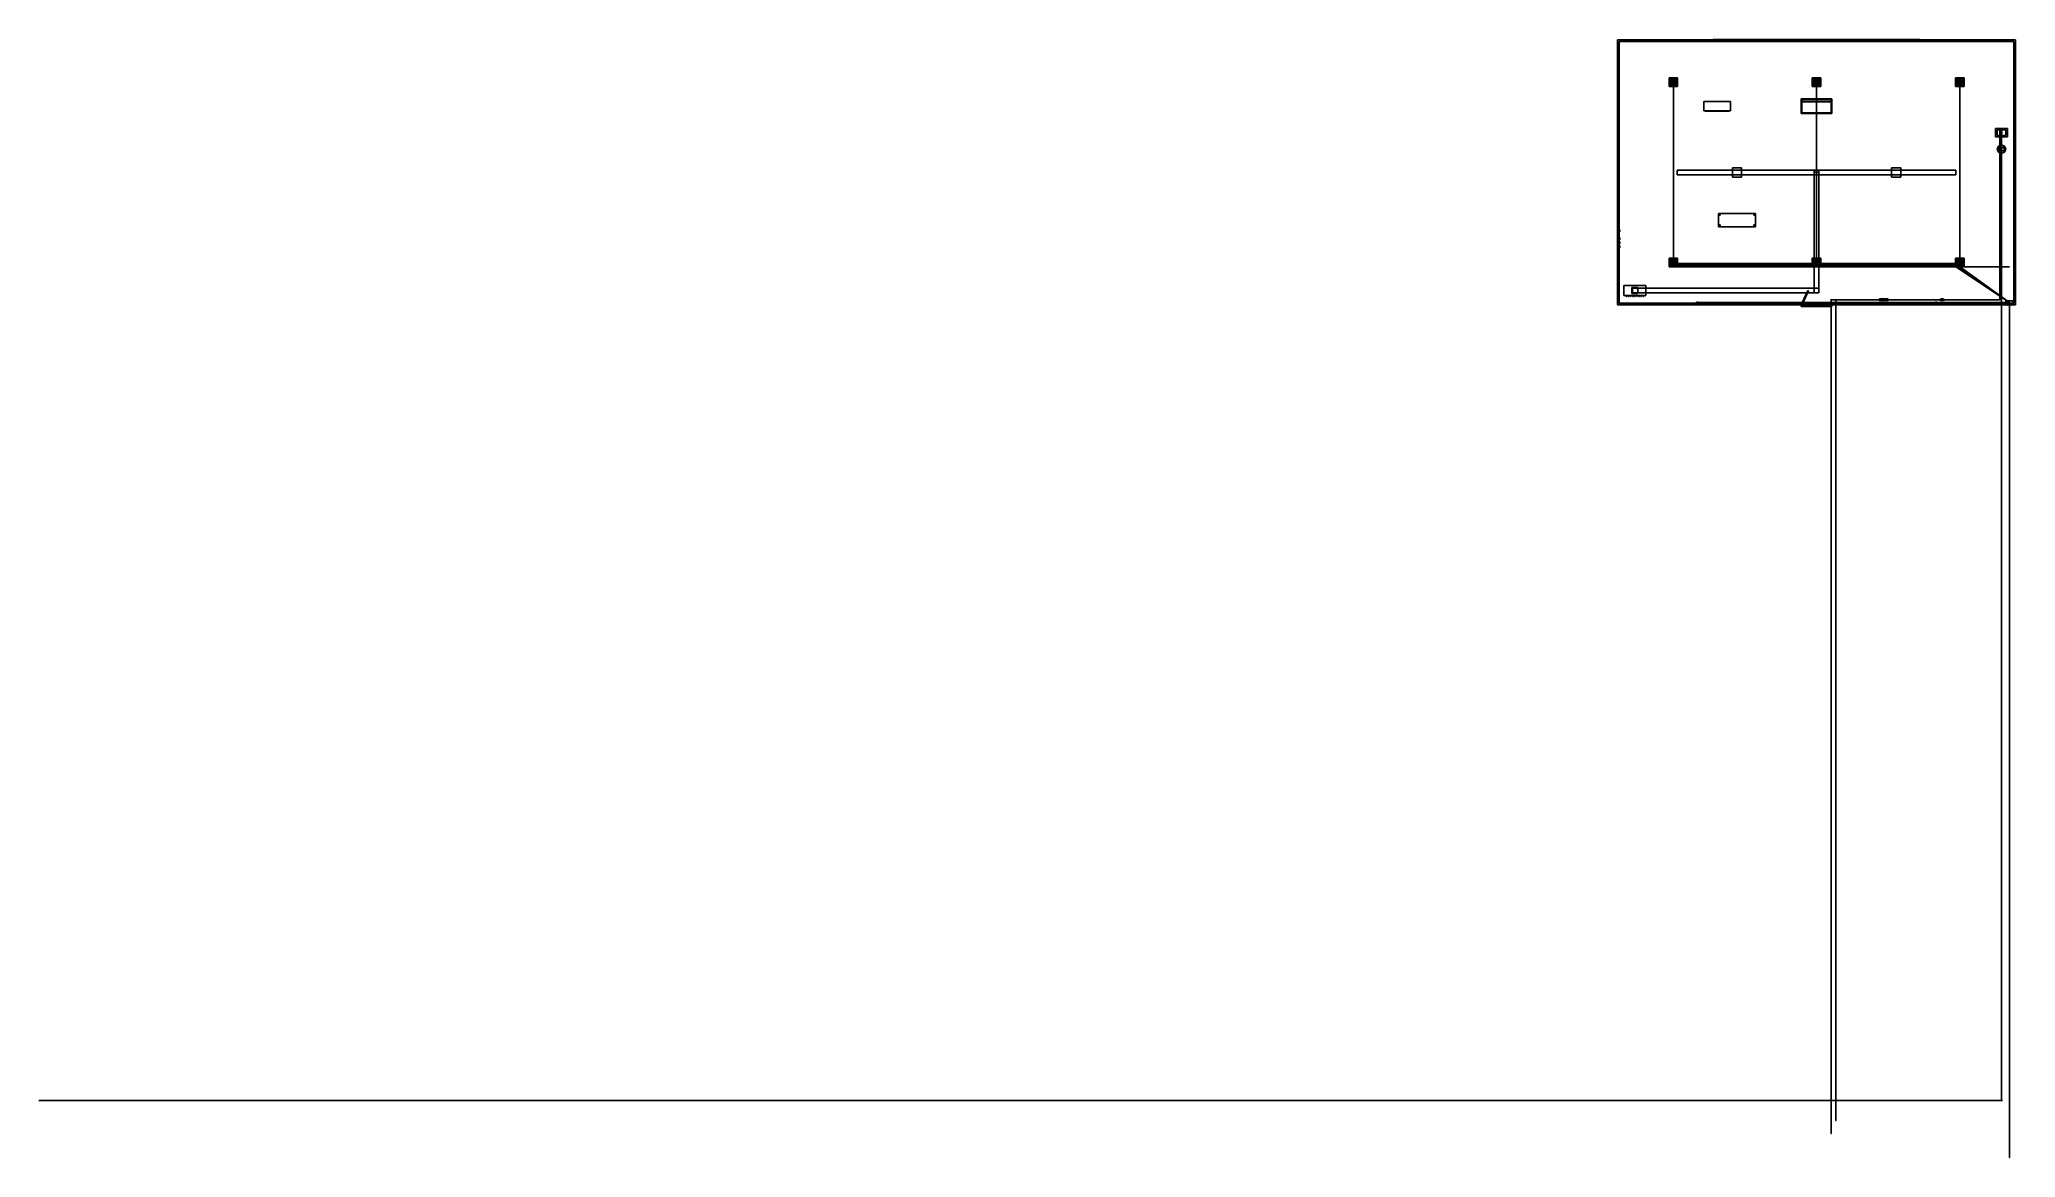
# Model space of a CAD drawing. Header units: millimetres. Extents: x 305000 to 454000, y -62300 to 22022.
import ezdxf

# ---------------------------------------------------------------- set-up
doc = ezdxf.new("R2010")
doc.units = ezdxf.units.MM

msp = doc.modelspace()

# ---------------------------------------------------------------- linework, layer by layer
at = {"layer": 'electrical'}
for p, q in [((428207.79, 18800), (428192.21, 18800)), ((428192.21, 18800), (428200, 18800)), ((428200, 18800), (428207.79, 18800)), ((428200, 4880), (428200, 18800)), ((439007.79, 18800), (438992.21, 18800)), ((438992.21, 18800), (439000, 18800)), ((439000, 18800), (439007.79, 18800)), ((439000, 4880), (439000, 18800)), ((449807.79, 18800), (449792.21, 18800)), ((449792.21, 18800), (449800, 18800)), ((449800, 18800), (449807.79, 18800)), ((449800, 4880), (449800, 18800)), ((428207.79, 4880), (428192.21, 4880)), ((428192.21, 4880), (428200, 4880)), ((428200, 4872.21), (428200, 4887.79)), ((428200, 4887.79), (428200, 4880)), ((428200, 4880), (428200, 4872.21)), ((453550, 4880), (428200, 4880)), ((428200, 4880), (428207.79, 4880)), ((428500, 5108.74), (428500, 5131.26)), ((428500, 5131.26), (428500, 5120)), ((428500, 5120), (428500, 5108.74)), ((449500, 5120), (428500, 5120)), ((428500, 4988.74), (428500, 5011.26)), ((428500, 5011.26), (428500, 5000)), ((428500, 5000), (428500, 4988.74)), ((449500, 5000), (428500, 5000)), ((428500, 4868.74), (428500, 4891.26)), ((428500, 4891.26), (428500, 4880)), ((428500, 4880), (428500, 4868.74)), ((449500, 4880), (428500, 4880)), ((439007.79, 4880), (438992.21, 4880)), ((438992.21, 4880), (439000, 4880)), ((439000, 4880), (439007.79, 4880)), ((449492.4, 5109.45), (449503.8, 5125.27)), ((449503.8, 5125.27), (449492.4, 5109.45)), ((453542.4, 2189.45), (449492.4, 5109.45)), ((449492.61, 4989.31), (449503.7, 5005.35)), ((449503.7, 5005.35), (449492.61, 4989.31)), ((453542.61, 2189.31), (449492.61, 4989.31)), ((449492.83, 4869.16), (449503.59, 4885.42)), ((449503.59, 4885.42), (449492.83, 4869.16)), ((453542.83, 2189.16), (449492.83, 4869.16)), ((449500, 5108.74), (449500, 5131.26)), ((449500, 5131.26), (449500, 5120)), ((449500, 5120), (449500, 5108.74)), ((449500, 5120), (449514.04, 5120)), ((449514.04, 5120), (449500, 5120)), ((449500, 4988.74), (449500, 5011.26)), ((449500, 5011.26), (449500, 5000)), ((449500, 5000), (449500, 4988.74)), ((449500, 5000), (449514.04, 5000)), ((449514.04, 5000), (449500, 5000)), ((449500, 4868.74), (449500, 4891.26)), ((449500, 4891.26), (449500, 4880)), ((449500, 4880), (449500, 4868.74)), ((449500, 4880), (449514.04, 4880)), ((449514.04, 4880), (449500, 4880)), ((449503.59, 4885.42), (449503.59, 4885.42)), ((449503.7, 5005.35), (449503.7, 5005.35)), ((449503.8, 5125.27), (449503.8, 5125.27)), ((449807.79, 4880), (449792.21, 4880)), ((449792.21, 4880), (449800, 4880)), ((449800, 4880), (449807.79, 4880)), ((453550, 4872.21), (453550, 4887.79)), ((453550, 4887.79), (453550, 4880)), ((453550, 4880), (453550, 4872.21)), ((429935, 2150), (429935, 2210)), ((429935, 2210), (430065, 2210)), ((429935, 2150), (430065, 2150)), ((430009, 2180), (429995.5, 2187.79)), ((429995.5, 2187.79), (429995.5, 2172.21)), ((429995.5, 2172.21), (430009, 2180)), ((430000, 2172.21), (430000, 2187.79)), ((430000, 2187.79), (430000, 2180)), ((430000, 2180), (453550, 2180)), ((430000, 2180), (430000, 2172.21)), ((430000, 2180), (430009.72, 2180)), ((430009.72, 2180), (430000, 2180)), ((430065, 2150), (430065, 2210)), ((447935, 2150), (447935, 2210)), ((447935, 2210), (448065, 2210)), ((447935, 2150), (448065, 2150)), ((448009, 2180), (447995.5, 2187.79)), ((447995.5, 2187.79), (447995.5, 2172.21)), ((447995.5, 2172.21), (448009, 2180)), ((448000, 2172.21), (448000, 2187.79)), ((448000, 2187.79), (448000, 2180)), ((448000, 2180), (453550, 2180)), ((448000, 2180), (448000, 2172.21)), ((448000, 2180), (448009.72, 2180)), ((448009.72, 2180), (448000, 2180)), ((448065, 2150), (448065, 2210)), ((453275, 2075), (453275, 2325)), ((453275, 2325), (453825, 2325)), ((453275, 2075), (453825, 2075)), ((453315, 2047.5), (453315, 2082.5)), ((453315, 2082.5), (453785, 2082.5)), ((453315, 2047.5), (453785, 2047.5)), ((453362.5, 2010), (453362.5, 2050)), ((453362.5, 2050), (453462.5, 2050)), ((453362.5, 2010), (453462.5, 2010)), ((453435.88, 2020), (453389.12, 2020)), ((453389.12, 2020), (453412.5, 2020)), ((453435.88, 1995), (453389.12, 1995)), ((453389.12, 1995), (453412.5, 1995)), ((453412.5, 2020), (453412.5, 1995)), ((453412.5, 2020), (453435.88, 2020)), ((453412.5, 1995), (453435.88, 1995)), ((453462.5, 2010), (453462.5, 2050)), ((453500, 2010), (453500, 2050)), ((453500, 2050), (453600, 2050)), ((453500, 2010), (453600, 2010)), ((453573.38, 2020), (453526.62, 2020)), ((453526.62, 2020), (453550, 2020)), ((453573.38, 1995), (453526.62, 1995)), ((453526.62, 1995), (453550, 1995)), ((453532, 2200), (453559, 2215.59)), ((453559, 2184.41), (453532, 2200)), ((453565.59, 2200), (453534.41, 2200)), ((453534.41, 2200), (453550, 2200)), ((453542.4, 2189.45), (453553.8, 2205.27)), ((453553.8, 2205.27), (453542.4, 2189.45)), ((453542.61, 2189.31), (453553.7, 2205.35)), ((453553.7, 2205.35), (453542.61, 2189.31)), ((453542.83, 2189.16), (453553.59, 2205.42)), ((453553.59, 2205.42), (453542.83, 2189.16)), ((453563, 2200), (453543.5, 2211.26)), ((453543.5, 2211.26), (453543.5, 2188.74)), ((453563, 2200), (453543.5, 2211.26)), ((453543.5, 2211.26), (453543.5, 2188.74)), ((453563, 2200), (453543.5, 2211.26)), ((453543.5, 2211.26), (453543.5, 2188.74)), ((453543.5, 2188.74), (453563, 2200)), ((453543.5, 2188.74), (453563, 2200)), ((453543.5, 2188.74), (453563, 2200)), ((453550, 2200), (453565.59, 2200)), ((453550, -62300), (453550, 2200)), ((453550, 2200), (453569.44, 2200)), ((453569.44, 2200), (453550, 2200)), ((453550, 2200), (453564.04, 2200)), ((453564.04, 2200), (453550, 2200)), ((453550, 2200), (453564.04, 2200)), ((453564.04, 2200), (453550, 2200)), ((453550, 2200), (453564.04, 2200)), ((453564.04, 2200), (453550, 2200)), ((453550, 2172.21), (453550, 2187.79)), ((453550, 2187.79), (453550, 2180)), ((453550, 2172.21), (453550, 2187.79)), ((453550, 2187.79), (453550, 2180)), ((453550, 2180), (453550, 2172.21)), ((453550, 2180), (453550, 2172.21)), ((453550, 2020), (453550, 1995)), ((453550, 2020), (453573.38, 2020)), ((453550, 1995), (453573.38, 1995)), ((453553.59, 2205.42), (453553.59, 2205.42)), ((453553.7, 2205.35), (453553.7, 2205.35)), ((453553.8, 2205.27), (453553.8, 2205.27)), ((453559, 2215.59), (453559, 2184.41)), ((453600, 2010), (453600, 2050)), ((453637.5, 2010), (453637.5, 2050)), ((453637.5, 2050), (453737.5, 2050)), ((453637.5, 2010), (453737.5, 2010)), ((453710.88, 2020), (453664.12, 2020)), ((453664.12, 2020), (453687.5, 2020)), ((453710.88, 1995), (453664.12, 1995)), ((453664.12, 1995), (453687.5, 1995)), ((453687.5, 2020), (453687.5, 1995)), ((453687.5, 2020), (453710.88, 2020)), ((453687.5, 1995), (453710.88, 1995)), ((453737.5, 2010), (453737.5, 2050)), ((453785, 2047.5), (453785, 2082.5)), ((453825, 2075), (453825, 2325)), ((453565.59, -62300), (453534.41, -62300)), ((453534.41, -62300), (453550, -62300)), ((453550, -62300), (453565.59, -62300))]:
    msp.add_line(p, q, dxfattribs=at)
at = {"layer": 'hvac'}
for p, q in [((428500, 11825), (428500, 12175)), ((428500, 12175), (449500, 12175)), ((432650, 11650), (432650, 12350)), ((432650, 12350), (433350, 12350)), ((433350, 11650), (433350, 12350)), ((438825, 2925), (438825, 12175)), ((438825, 12175), (439175, 12175)), ((439175, 2925), (439175, 12175)), ((444650, 11650), (444650, 12350)), ((444650, 12350), (445350, 12350)), ((445350, 11650), (445350, 12350)), ((449500, 11825), (449500, 12175)), ((428500, 11825), (449500, 11825)), ((432650, 11650), (433350, 11650)), ((444650, 11650), (445350, 11650)), ((424475, 2725), (424475, 3475)), ((424475, 3475), (426125, 3475)), ((425075, 2875), (425075, 3325)), ((425075, 3325), (425525, 3325)), ((425125, 2925), (425125, 3275)), ((425125, 3275), (439175, 3275)), ((425525, 2875), (425525, 3325)), ((426125, 2725), (426125, 3475)), ((439175, 2925), (439175, 3275)), ((424475, 2725), (426125, 2725)), ((424575, 2680), (424575, 2720)), ((424575, 2720), (426025, 2720)), ((424575, 2680), (426025, 2680)), ((424640, 2640), (424640, 2700)), ((424640, 2700), (424680, 2700)), ((424640, 2640), (424680, 2640)), ((424680, 2640), (424680, 2700)), ((424800, 2640), (424800, 2700)), ((424800, 2700), (424840, 2700)), ((424800, 2640), (424840, 2640)), ((424840, 2640), (424840, 2700)), ((424960, 2640), (424960, 2700)), ((424960, 2700), (425000, 2700)), ((424960, 2640), (425000, 2640)), ((425000, 2640), (425000, 2700)), ((425075, 2875), (425525, 2875)), ((425120, 2640), (425120, 2700)), ((425120, 2700), (425160, 2700)), ((425120, 2640), (425160, 2640)), ((425125, 2925), (439175, 2925)), ((425160, 2640), (425160, 2700)), ((425280, 2640), (425280, 2700)), ((425280, 2700), (425320, 2700)), ((425280, 2640), (425320, 2640)), ((425320, 2640), (425320, 2700)), ((425440, 2640), (425440, 2700)), ((425440, 2700), (425480, 2700)), ((425440, 2640), (425480, 2640)), ((425480, 2640), (425480, 2700)), ((425600, 2640), (425600, 2700)), ((425600, 2700), (425640, 2700)), ((425600, 2640), (425640, 2640)), ((425640, 2640), (425640, 2700)), ((425760, 2640), (425760, 2700)), ((425760, 2700), (425800, 2700)), ((425760, 2640), (425800, 2640)), ((425800, 2640), (425800, 2700)), ((425920, 2640), (425920, 2700)), ((425920, 2700), (425960, 2700)), ((425920, 2640), (425960, 2640)), ((425960, 2640), (425960, 2700)), ((426025, 2680), (426025, 2720)), ((438825, 2925), (439175, 2925))]:
    msp.add_line(p, q, dxfattribs=at)
at = {"layer": 'interiors'}
for p, q in [((424000, 2000), (424000, 22000)), ((424000, 22000), (454000, 22000)), ((453880, 21880), (424120, 21880)), ((424120, 2120), (424120, 21880)), ((424125, 2125), (424125, 21875)), ((424125, 21875), (453875, 21875)), ((431200, 21977.5), (431200, 22022.5)), ((431200, 22022.5), (446800, 22022.5)), ((431200, 22000), (446800, 22000)), ((431200, 21880), (431200, 22000)), ((431200, 21977.5), (446800, 21977.5)), ((431200, 21880), (446800, 21880)), ((446800, 21977.5), (446800, 22022.5)), ((446800, 21880), (446800, 22000)), ((453875, 2125), (453875, 21875)), ((453880, 2120), (453880, 21880)), ((454000, 2000), (454000, 22000)), ((430500, 16650), (430500, 17350)), ((430500, 17350), (432500, 17350)), ((430500, 16650), (432500, 16650)), ((430600, 16627.5), (430600, 16652.5)), ((430600, 16652.5), (432400, 16652.5)), ((430600, 16627.5), (432400, 16627.5)), ((432400, 16627.5), (432400, 16652.5)), ((432500, 16650), (432500, 17350)), ((437850, 16450), (437850, 17550)), ((437850, 17550), (440150, 17550)), ((437850, 16450), (440150, 16450)), ((437900, 16500), (437900, 17500)), ((437900, 17500), (440100, 17500)), ((437900, 17325), (437900, 17475)), ((437900, 17475), (440100, 17475)), ((437900, 17325), (440100, 17325)), ((437900, 16500), (440100, 16500)), ((440100, 16500), (440100, 17500)), ((440100, 17325), (440100, 17475)), ((440150, 16450), (440150, 17550)), ((431600, 7900), (431600, 8900)), ((431600, 8900), (434400, 8900)), ((431600, 7900), (434400, 7900)), ((431665, 8765), (431665, 8835)), ((431665, 8835), (431735, 8835)), ((431665, 8765), (431735, 8765)), ((431665, 7965), (431665, 8035)), ((431665, 8035), (431735, 8035)), ((431665, 7965), (431735, 7965)), ((431735, 8765), (431735, 8835)), ((431735, 7965), (431735, 8035)), ((434265, 8765), (434265, 8835)), ((434265, 8835), (434335, 8835)), ((434265, 8765), (434335, 8765)), ((434265, 7965), (434265, 8035)), ((434265, 8035), (434335, 8035)), ((434265, 7965), (434335, 7965)), ((434335, 8765), (434335, 8835)), ((434335, 7965), (434335, 8035)), ((434400, 7900), (434400, 8900)), ((437889.61, 2109.51), (438346.04, 3088.32)), ((437930.39, 2090.49), (438386.82, 3069.3)), ((438386.82, 3069.3), (438346.04, 3088.32)), ((424000, 2000), (437800, 2000)), ((424000, 2000), (454000, 2000)), ((453880, 2120), (424120, 2120)), ((437800, 2120), (424120, 2120)), ((424125, 2125), (453875, 2125)), ((437800, 2000), (437800, 2120)), ((437800, 2120), (440200, 2120)), ((437800, 2000), (440200, 2000)), ((437845, 1880), (437845, 2120)), ((437845, 2120), (437915, 2120)), ((437845, 1880), (437915, 1880)), ((437850, 1880), (437850, 2120)), ((437850, 2120), (440150, 2120)), ((437850, 1880), (440150, 1880)), ((437930.39, 2090.49), (437889.61, 2109.51)), ((437915, 1880), (437915, 2120)), ((440085, 1880), (440085, 2120)), ((440085, 2120), (440155, 2120)), ((440085, 1880), (440155, 1880)), ((440150, 1880), (440150, 2120)), ((440155, 1880), (440155, 2120)), ((440200, 2000), (440200, 2120)), ((453880, 2120), (440200, 2120)), ((440200, 2000), (454000, 2000))]:
    msp.add_line(p, q, dxfattribs=at)
at = {"layer": 'lighting'}
for p, q in [((427880, 18480), (427880, 19120)), ((427880, 19120), (428520, 19120)), ((427880, 18480), (428520, 18480)), ((427920, 18520), (427920, 19080)), ((427920, 19080), (428480, 19080)), ((427920, 18520), (428480, 18520)), ((427954, 18530), (427954, 19070)), ((427954, 19070), (427966, 19070)), ((427954, 18530), (427966, 18530)), ((427966, 18530), (427966, 19070)), ((428034, 18530), (428034, 19070)), ((428034, 19070), (428046, 19070)), ((428034, 18530), (428046, 18530)), ((428046, 18530), (428046, 19070)), ((428114, 18530), (428114, 19070)), ((428114, 19070), (428126, 19070)), ((428114, 18530), (428126, 18530)), ((428126, 18530), (428126, 19070)), ((428194, 18530), (428194, 19070)), ((428194, 19070), (428206, 19070)), ((428194, 18530), (428206, 18530)), ((428209, 18800), (428195.5, 18807.79)), ((428195.5, 18807.79), (428195.5, 18792.21)), ((428195.5, 18792.21), (428209, 18800)), ((428206, 18530), (428206, 19070)), ((428274, 18530), (428274, 19070)), ((428274, 19070), (428286, 19070)), ((428274, 18530), (428286, 18530)), ((428286, 18530), (428286, 19070)), ((428354, 18530), (428354, 19070)), ((428354, 19070), (428366, 19070)), ((428354, 18530), (428366, 18530)), ((428366, 18530), (428366, 19070)), ((428434, 18530), (428434, 19070)), ((428434, 19070), (428446, 19070)), ((428434, 18530), (428446, 18530)), ((428446, 18530), (428446, 19070)), ((428480, 18520), (428480, 19080)), ((428520, 18480), (428520, 19120)), ((438680, 18480), (438680, 19120)), ((438680, 19120), (439320, 19120)), ((438680, 18480), (439320, 18480)), ((438720, 18520), (438720, 19080)), ((438720, 19080), (439280, 19080)), ((438720, 18520), (439280, 18520)), ((438754, 18530), (438754, 19070)), ((438754, 19070), (438766, 19070)), ((438754, 18530), (438766, 18530)), ((438766, 18530), (438766, 19070)), ((438834, 18530), (438834, 19070)), ((438834, 19070), (438846, 19070)), ((438834, 18530), (438846, 18530)), ((438846, 18530), (438846, 19070)), ((438914, 18530), (438914, 19070)), ((438914, 19070), (438926, 19070)), ((438914, 18530), (438926, 18530)), ((438926, 18530), (438926, 19070)), ((438994, 18530), (438994, 19070)), ((438994, 19070), (439006, 19070)), ((438994, 18530), (439006, 18530)), ((439009, 18800), (438995.5, 18807.79)), ((438995.5, 18807.79), (438995.5, 18792.21)), ((438995.5, 18792.21), (439009, 18800)), ((439006, 18530), (439006, 19070)), ((439074, 18530), (439074, 19070)), ((439074, 19070), (439086, 19070)), ((439074, 18530), (439086, 18530)), ((439086, 18530), (439086, 19070)), ((439154, 18530), (439154, 19070)), ((439154, 19070), (439166, 19070)), ((439154, 18530), (439166, 18530)), ((439166, 18530), (439166, 19070)), ((439234, 18530), (439234, 19070)), ((439234, 19070), (439246, 19070)), ((439234, 18530), (439246, 18530)), ((439246, 18530), (439246, 19070)), ((439280, 18520), (439280, 19080)), ((439320, 18480), (439320, 19120)), ((449480, 18480), (449480, 19120)), ((449480, 19120), (450120, 19120)), ((449480, 18480), (450120, 18480)), ((449520, 18520), (449520, 19080)), ((449520, 19080), (450080, 19080)), ((449520, 18520), (450080, 18520)), ((449554, 18530), (449554, 19070)), ((449554, 19070), (449566, 19070)), ((449554, 18530), (449566, 18530)), ((449566, 18530), (449566, 19070)), ((449634, 18530), (449634, 19070)), ((449634, 19070), (449646, 19070)), ((449634, 18530), (449646, 18530)), ((449646, 18530), (449646, 19070)), ((449714, 18530), (449714, 19070)), ((449714, 19070), (449726, 19070)), ((449714, 18530), (449726, 18530)), ((449726, 18530), (449726, 19070)), ((449794, 18530), (449794, 19070)), ((449794, 19070), (449806, 19070)), ((449794, 18530), (449806, 18530)), ((449809, 18800), (449795.5, 18807.79)), ((449795.5, 18807.79), (449795.5, 18792.21)), ((449795.5, 18792.21), (449809, 18800)), ((449806, 18530), (449806, 19070)), ((449874, 18530), (449874, 19070)), ((449874, 19070), (449886, 19070)), ((449874, 18530), (449886, 18530)), ((449886, 18530), (449886, 19070)), ((449954, 18530), (449954, 19070)), ((449954, 19070), (449966, 19070)), ((449954, 18530), (449966, 18530)), ((449966, 18530), (449966, 19070)), ((450034, 18530), (450034, 19070)), ((450034, 19070), (450046, 19070)), ((450034, 18530), (450046, 18530)), ((450046, 18530), (450046, 19070)), ((450080, 18520), (450080, 19080)), ((450120, 18480), (450120, 19120)), ((427880, 4880), (427880, 5520)), ((427880, 5520), (428520, 5520)), ((427880, 4880), (428520, 4880)), ((427920, 4920), (427920, 5480)), ((427920, 5480), (428480, 5480)), ((427920, 4920), (428480, 4920)), ((427954, 4930), (427954, 5470)), ((427954, 5470), (427966, 5470)), ((427954, 4930), (427966, 4930)), ((427966, 4930), (427966, 5470)), ((428034, 4930), (428034, 5470)), ((428034, 5470), (428046, 5470)), ((428034, 4930), (428046, 4930)), ((428046, 4930), (428046, 5470)), ((428114, 4930), (428114, 5470)), ((428114, 5470), (428126, 5470)), ((428114, 4930), (428126, 4930)), ((428126, 4930), (428126, 5470)), ((428194, 4930), (428194, 5470)), ((428194, 5470), (428206, 5470)), ((428194, 4930), (428206, 4930)), ((428209, 5200), (428195.5, 5207.79)), ((428195.5, 5207.79), (428195.5, 5192.21)), ((428195.5, 5192.21), (428209, 5200)), ((428206, 4930), (428206, 5470)), ((428274, 4930), (428274, 5470)), ((428274, 5470), (428286, 5470)), ((428274, 4930), (428286, 4930)), ((428286, 4930), (428286, 5470)), ((428354, 4930), (428354, 5470)), ((428354, 5470), (428366, 5470)), ((428354, 4930), (428366, 4930)), ((428366, 4930), (428366, 5470)), ((428434, 4930), (428434, 5470)), ((428434, 5470), (428446, 5470)), ((428434, 4930), (428446, 4930)), ((428446, 4930), (428446, 5470)), ((428480, 4920), (428480, 5480)), ((428520, 4880), (428520, 5520)), ((438680, 4880), (438680, 5520)), ((438680, 5520), (439320, 5520)), ((438680, 4880), (439320, 4880)), ((438720, 4920), (438720, 5480)), ((438720, 5480), (439280, 5480)), ((438720, 4920), (439280, 4920)), ((438754, 4930), (438754, 5470)), ((438754, 5470), (438766, 5470)), ((438754, 4930), (438766, 4930)), ((438766, 4930), (438766, 5470)), ((438834, 4930), (438834, 5470)), ((438834, 5470), (438846, 5470)), ((438834, 4930), (438846, 4930)), ((438846, 4930), (438846, 5470)), ((438914, 4930), (438914, 5470)), ((438914, 5470), (438926, 5470)), ((438914, 4930), (438926, 4930)), ((438926, 4930), (438926, 5470)), ((438994, 4930), (438994, 5470)), ((438994, 5470), (439006, 5470)), ((438994, 4930), (439006, 4930)), ((439009, 5200), (438995.5, 5207.79)), ((438995.5, 5207.79), (438995.5, 5192.21)), ((438995.5, 5192.21), (439009, 5200)), ((439006, 4930), (439006, 5470)), ((439074, 4930), (439074, 5470)), ((439074, 5470), (439086, 5470)), ((439074, 4930), (439086, 4930)), ((439086, 4930), (439086, 5470)), ((439154, 4930), (439154, 5470)), ((439154, 5470), (439166, 5470)), ((439154, 4930), (439166, 4930)), ((439166, 4930), (439166, 5470)), ((439234, 4930), (439234, 5470)), ((439234, 5470), (439246, 5470)), ((439234, 4930), (439246, 4930)), ((439246, 4930), (439246, 5470)), ((439280, 4920), (439280, 5480)), ((439320, 4880), (439320, 5520)), ((449480, 4880), (449480, 5520)), ((449480, 5520), (450120, 5520)), ((449480, 4880), (450120, 4880)), ((449520, 4920), (449520, 5480)), ((449520, 5480), (450080, 5480)), ((449520, 4920), (450080, 4920)), ((449554, 4930), (449554, 5470)), ((449554, 5470), (449566, 5470)), ((449554, 4930), (449566, 4930)), ((449566, 4930), (449566, 5470)), ((449634, 4930), (449634, 5470)), ((449634, 5470), (449646, 5470)), ((449634, 4930), (449646, 4930)), ((449646, 4930), (449646, 5470)), ((449714, 4930), (449714, 5470)), ((449714, 5470), (449726, 5470)), ((449714, 4930), (449726, 4930)), ((449726, 4930), (449726, 5470)), ((449794, 4930), (449794, 5470)), ((449794, 5470), (449806, 5470)), ((449794, 4930), (449806, 4930)), ((449809, 5200), (449795.5, 5207.79)), ((449795.5, 5207.79), (449795.5, 5192.21)), ((449795.5, 5192.21), (449809, 5200)), ((449806, 4930), (449806, 5470)), ((449874, 4930), (449874, 5470)), ((449874, 5470), (449886, 5470)), ((449874, 4930), (449886, 4930)), ((449886, 4930), (449886, 5470)), ((449954, 4930), (449954, 5470)), ((449954, 5470), (449966, 5470)), ((449954, 4930), (449966, 4930)), ((449966, 4930), (449966, 5470)), ((450034, 4930), (450034, 5470)), ((450034, 5470), (450046, 5470)), ((450034, 4930), (450046, 4930)), ((450046, 4930), (450046, 5470)), ((450080, 4920), (450080, 5480)), ((450120, 4880), (450120, 5520))]:
    msp.add_line(p, q, dxfattribs=at)
at = {"layer": 'sensors'}
for p, q in [((439000, 12080), (438920, 12000)), ((438920, 12000), (439000, 11920)), ((439080, 12000), (439000, 12080)), ((439000, 11920), (439080, 12000)), ((439000, 12000), (439065, 12000)), ((439065, 12000), (439000, 12000)), ((424040, 7520), (424040, 7680)), ((424040, 7680), (424140, 7680)), ((424040, 7520), (424140, 7520)), ((424140, 7520), (424140, 7680)), ((424145, 7545), (424145, 7655)), ((424145, 7655), (424165, 7655)), ((424145, 7545), (424165, 7545)), ((424165, 7545), (424165, 7655)), ((424040, 6920), (424040, 7080)), ((424040, 7080), (424140, 7080)), ((424040, 6920), (424140, 6920)), ((424040, 6620), (424040, 6780)), ((424040, 6780), (424140, 6780)), ((424040, 6620), (424140, 6620)), ((424040, 6320), (424040, 6480)), ((424040, 6480), (424140, 6480)), ((424040, 6320), (424140, 6320)), ((424140, 6920), (424140, 7080)), ((424140, 6620), (424140, 6780)), ((424140, 6320), (424140, 6480)), ((424145, 6945), (424145, 7055)), ((424145, 7055), (424165, 7055)), ((424145, 6945), (424165, 6945)), ((424145, 6645), (424145, 6755)), ((424145, 6755), (424165, 6755)), ((424145, 6645), (424165, 6645)), ((424145, 6345), (424145, 6455)), ((424145, 6455), (424165, 6455)), ((424145, 6345), (424165, 6345)), ((424165, 6945), (424165, 7055)), ((424165, 6645), (424165, 6755)), ((424165, 6345), (424165, 6455)), ((448342.5, 2400), (448342.5, 2475)), ((448342.5, 2475), (448342.5, 2400)), ((448342.5, 2400), (448562.5, 2400)), ((448342.5, 2400), (448342.5, 2325)), ((448342.5, 2325), (448342.5, 2400)), ((448372.5, 2330), (448372.5, 2470)), ((448372.5, 2470), (448532.5, 2470)), ((448372.5, 2330), (448532.5, 2330)), ((448387, 2400), (448387, 2475)), ((448387, 2475), (448387, 2400)), ((448387, 2400), (448607, 2400)), ((448387, 2400), (448387, 2325)), ((448387, 2325), (448387, 2400)), ((448417, 2330), (448417, 2470)), ((448417, 2470), (448577, 2470)), ((448417, 2330), (448577, 2330)), ((448532.5, 2330), (448532.5, 2470)), ((448562.5, 2400), (448562.5, 2475)), ((448562.5, 2475), (448562.5, 2400)), ((448562.5, 2400), (448562.5, 2325)), ((448562.5, 2325), (448562.5, 2400)), ((448577, 2330), (448577, 2470)), ((448607, 2400), (448607, 2475)), ((448607, 2475), (448607, 2400)), ((448607, 2400), (448607, 2325)), ((448607, 2325), (448607, 2400))]:
    msp.add_line(p, q, dxfattribs=at)
at = {"layer": 'water'}
for p, q in [((452490, 14680), (452490, 15320)), ((452490, 15320), (453410, 15320)), ((452500, 14690), (452500, 15310)), ((452500, 15310), (453400, 15310)), ((453275, 15215), (452625, 15215)), ((452625, 14785), (452625, 15215)), ((452795, 15230), (452847.5, 15260.31)), ((452847.5, 15199.69), (452795, 15230)), ((452860.31, 15230), (452799.69, 15230)), ((452799.69, 15230), (452830, 15230)), ((452830, 15230), (452860.31, 15230)), ((452830, 2400), (452830, 15230)), ((452830, 15230), (452867.8, 15230)), ((452867.8, 15230), (452830, 15230)), ((452847.5, 15260.31), (452847.5, 15199.69)), ((452895, 15000), (452950, 15055)), ((452950, 14945), (452895, 15000)), ((452950, 15000), (452895, 15000)), ((452895, 15000), (452950, 15000)), ((452915, 15230), (452967.5, 15260.31)), ((452967.5, 15199.69), (452915, 15230)), ((452980.31, 15230), (452919.69, 15230)), ((452919.69, 15230), (452950, 15230)), ((452965.59, 15220), (452934.41, 15220)), ((452934.41, 15220), (452950, 15220)), ((452965.59, 15000), (452934.41, 15000)), ((452934.41, 15000), (452950, 15000)), ((452968, 15220), (452941, 15235.59)), ((452941, 15235.59), (452941, 15204.41)), ((452941, 15204.41), (452968, 15220)), ((452950, 15230), (452980.31, 15230)), ((452950, 2400), (452950, 15230)), ((452950, 15230), (452987.8, 15230)), ((452987.8, 15230), (452950, 15230)), ((452950, 15220), (452950, 15000)), ((452950, 15220), (452965.59, 15220)), ((452950, 15220), (452969.44, 15220)), ((452969.44, 15220), (452950, 15220)), ((452950, 15055), (453005, 15000)), ((452950, 15000), (452965.59, 15000)), ((453005, 15000), (452950, 14945)), ((452950, 15000), (452950, 13800)), ((452950, 15000), (453005, 15000)), ((453005, 15000), (452950, 15000)), ((452950, 15000), (453009.4, 15000)), ((453009.4, 15000), (452950, 15000)), ((452967.5, 15260.31), (452967.5, 15199.69)), ((453275, 14785), (453275, 15215)), ((453400, 14690), (453400, 15310)), ((453410, 14680), (453410, 15320)), ((452490, 14680), (453410, 14680)), ((452500, 14690), (453400, 14690)), ((453275, 14785), (452625, 14785)), ((452723.73, 13976.27), (452630, 13750)), ((452630, 13750), (452723.73, 13523.73)), ((452950, 14070), (452723.73, 13976.27)), ((452723.73, 13523.73), (452950, 13430)), ((452760, 13625), (452760, 13875)), ((452760, 13875), (453140, 13875)), ((452760, 13625), (453140, 13625)), ((452895, 13800), (452950, 13855)), ((452950, 13800), (452895, 13800)), ((452895, 13800), (452950, 13800)), ((452950, 13745), (452895, 13800)), ((453176.27, 13976.27), (452950, 14070)), ((452950, 13855), (453005, 13800)), ((452950, 13800), (453005, 13800)), ((453005, 13800), (452950, 13800)), ((453005, 13800), (452950, 13745)), ((452950, 13800), (452950, -58000)), ((452950, 13800), (453009.4, 13800)), ((453009.4, 13800), (452950, 13800)), ((452950, 13430), (453176.27, 13523.73)), ((453140, 13625), (453140, 13875)), ((453270, 13750), (453176.27, 13976.27)), ((453176.27, 13523.73), (453270, 13750)), ((440130.31, 2400), (440069.69, 2400)), ((440069.69, 2400), (440100, 2400)), ((440100, 2369.69), (440100, 2430.31)), ((440100, 2430.31), (440100, 2400)), ((440100, 2400), (440130.31, 2400)), ((440100, -60500), (440100, 2400)), ((440100, 2400), (452950, 2400)), ((440100, 2400), (440100, 2369.69)), ((440100, 2400), (440137.8, 2400)), ((440137.8, 2400), (440100, 2400)), ((440480.31, 2400), (440419.69, 2400)), ((440419.69, 2400), (440450, 2400)), ((440450, 2369.69), (440450, 2430.31)), ((440450, 2430.31), (440450, 2400)), ((440450, 2400), (440480.31, 2400)), ((440450, -59500), (440450, 2400)), ((440450, 2400), (452830, 2400)), ((440450, 2400), (440450, 2369.69)), ((440450, 2400), (440487.8, 2400)), ((440487.8, 2400), (440450, 2400)), ((443755, 2400), (443755, 2475)), ((443755, 2475), (443755, 2400)), ((443755, 2400), (444155, 2400)), ((443755, 2400), (443755, 2325)), ((443755, 2325), (443755, 2400)), ((443765, 2375), (443765, 2425)), ((443765, 2425), (444145, 2425)), ((443765, 2375), (444145, 2375)), ((443805, 2464.66), (443805, 2504.62)), ((443805, 2504.62), (443805, 2400)), ((443805, 2335.34), (443805, 2464.66)), ((443805, 2400), (443830, 2400)), ((443805, 2400), (443805, 2295.38)), ((443805, 2295.38), (443805, 2335.34)), ((443830, 2464.66), (443830, 2504.62)), ((443830, 2504.62), (443830, 2400)), ((443830, 2335.34), (443830, 2464.66)), ((443830, 2400), (443830, 2295.38)), ((443830, 2295.38), (443830, 2335.34)), ((443982.81, 2485.6), (443882.19, 2452.9)), ((443882.19, 2452.9), (443882.19, 2347.1)), ((443882.19, 2347.1), (443982.81, 2314.4)), ((443964, 2400), (443964, 2475)), ((443964, 2475), (443964, 2400)), ((443964, 2400), (444364, 2400)), ((443964, 2400), (443964, 2325)), ((443964, 2325), (443964, 2400)), ((443974, 2375), (443974, 2425)), ((443974, 2425), (444354, 2425)), ((443974, 2375), (444354, 2375)), ((444045, 2400), (443982.81, 2485.6)), ((443982.81, 2314.4), (444045, 2400)), ((444014, 2464.66), (444014, 2504.62)), ((444014, 2504.62), (444014, 2400)), ((444014, 2335.34), (444014, 2464.66)), ((444014, 2400), (444039, 2400)), ((444014, 2400), (444014, 2295.38)), ((444014, 2295.38), (444014, 2335.34)), ((444039, 2464.66), (444039, 2504.62)), ((444039, 2504.62), (444039, 2400)), ((444039, 2335.34), (444039, 2464.66)), ((444039, 2400), (444039, 2295.38)), ((444039, 2295.38), (444039, 2335.34)), ((444191.81, 2485.6), (444091.19, 2452.9)), ((444091.19, 2452.9), (444091.19, 2347.1)), ((444091.19, 2347.1), (444191.81, 2314.4)), ((444105, 2464.66), (444105, 2504.62)), ((444105, 2504.62), (444105, 2400)), ((444105, 2335.34), (444105, 2464.66)), ((444105, 2400), (444130, 2400)), ((444105, 2400), (444105, 2295.38)), ((444105, 2295.38), (444105, 2335.34)), ((444130, 2464.66), (444130, 2504.62)), ((444130, 2504.62), (444130, 2400)), ((444130, 2335.34), (444130, 2464.66)), ((444130, 2400), (444130, 2295.38)), ((444130, 2295.38), (444130, 2335.34)), ((444145, 2375), (444145, 2425)), ((444155, 2400), (444155, 2475)), ((444155, 2475), (444155, 2400)), ((444155, 2400), (444155, 2325)), ((444155, 2325), (444155, 2400)), ((444254, 2400), (444191.81, 2485.6)), ((444191.81, 2314.4), (444254, 2400)), ((444314, 2464.66), (444314, 2504.62)), ((444314, 2504.62), (444314, 2400)), ((444314, 2335.34), (444314, 2464.66)), ((444314, 2400), (444339, 2400)), ((444314, 2400), (444314, 2295.38)), ((444314, 2295.38), (444314, 2335.34)), ((444339, 2464.66), (444339, 2504.62)), ((444339, 2504.62), (444339, 2400)), ((444339, 2335.34), (444339, 2464.66)), ((444339, 2400), (444339, 2295.38)), ((444339, 2295.38), (444339, 2335.34)), ((444354, 2375), (444354, 2425)), ((444364, 2400), (444364, 2475)), ((444364, 2475), (444364, 2400)), ((444364, 2400), (444364, 2325)), ((444364, 2325), (444364, 2400)), ((452860.31, 2400), (452799.69, 2400)), ((452799.69, 2400), (452830, 2400)), ((452830, 2369.69), (452830, 2430.31)), ((452830, 2430.31), (452830, 2400)), ((452830, 2400), (452830, 2369.69)), ((452830, 2400), (452860.31, 2400)), ((452830, 2400), (452867.8, 2400)), ((452867.8, 2400), (452830, 2400)), ((452980.31, 2400), (452919.69, 2400)), ((452919.69, 2400), (452950, 2400)), ((452950, 2369.69), (452950, 2430.31)), ((452950, 2430.31), (452950, 2400)), ((452950, 2400), (452950, 2369.69)), ((452950, 2400), (452980.31, 2400)), ((452950, 2400), (452987.8, 2400)), ((452987.8, 2400), (452950, 2400)), ((305000, -58000), (305000, -57945)), ((305000, -57945), (305000, -58000)), ((305000, -58000), (305000, -58055)), ((305000, -58055), (305000, -58000)), ((452950, -58000), (305000, -58000)), ((452950, -58000), (452895, -58000)), ((452895, -58000), (452950, -58000)), ((452950, -58000), (452950, -57945)), ((452950, -57945), (452950, -58000)), ((452950, -58000), (453005, -58000)), ((453005, -58000), (452950, -58000)), ((452950, -58000), (452950, -58055)), ((452950, -58055), (452950, -58000)), ((452950, -58000), (453009.4, -58000)), ((453009.4, -58000), (452950, -58000)), ((440480.31, -59500), (440419.69, -59500)), ((440419.69, -59500), (440450, -59500)), ((440450, -59500), (440480.31, -59500)), ((440130.31, -60500), (440069.69, -60500)), ((440069.69, -60500), (440100, -60500)), ((440100, -60500), (440130.31, -60500))]:
    msp.add_line(p, q, dxfattribs=at)

doc.saveas('drawing.dxf')
